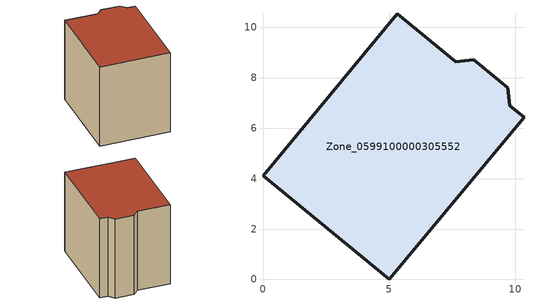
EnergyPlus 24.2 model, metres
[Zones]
Zone_0599100000305552
 floor ground (C_G): 5,0 0,4.12 5.31,10.54 7.64,8.63 8.35,8.7 9.7,7.6 9.77,6.89 10.34,6.43 z0
 wall outside (C_F): 9.77,6.89 9.7,7.6 8.35,8.7 7.64,8.63 5.31,10.54 0,4.12 5,0 10.34,6.43 9.77,6.89 z0:7.88
 roof outside (C_R): 5,0 10.34,6.43 9.77,6.89 9.7,7.6 8.35,8.7 7.64,8.63 5.31,10.54 0,4.12 z7.88
[BUILDING]
Pand.0599100000305552: North Axis=0; Terrain=City; Loads Convergence Tolerance Value=0.04; Temperature Convergence Tolerance Value=0.4; Solar Distribution=FullExterior; Maximum Number of Warmup Days=25; Minimum Number of Warmup Days=1
[Site:Location]
Rotterdam.The.Hague.AP_ZH_NLD Design_Conditions: Latitude=51.96; Longitude=4.45; Time Zone=1; Elevation=-4.5
[SITE:GROUNDTEMPERATURE:BUILDINGSURFACE]
18, 18, 18, 18, 18, 18, 18, 18, 18, 18, 18, 18
[MATERIAL] Thermal Absorptance=0.9; Solar Absorptance=0.7; Visible Absorptance=0.7
Name | Roughness | Thickness | Conductivity | Density | Specific Heat
G.TI.1946 | MediumSmooth | 0.15 | 1 | 540 | 1210
F.TI.1946 | Rough | 0.3 | 0.857143 | 1920 | 840
R.TI.1946 | MediumRough | 0.2 | 0.1 | 1500 | 1000
[CONSTRUCTION]
C_G: G.TI.1946
C_F: F.TI.1946
C_R: R.TI.1946
[ZONE]
Zone_0599100000305552: Type=1; Multiplier=1; Ceiling Height=Autocalculate; Volume=Autocalculate; Floor Area=autocalculate; Part of Total Floor Area=Yes
[ZONEINFILTRATION:DESIGNFLOWRATE]
Infil_Zone_0599100000305552: Zone or ZoneList or Space or SpaceList=Zone_0599100000305552; Schedule=AlwaysOn; Design Flow Rate Calculation Method=Flow/Area; Flow Rate per Floor Area=0.003; Constant Term Coefficient=1; Temperature Term Coefficient=0; Velocity Term Coefficient=0; Velocity Squared Term Coefficient=0
[HVACTEMPLATE:ZONE:IDEALLOADSAIRSYSTEM]
Zone_0599100000305552: Maximum Heating Supply Air Temperature=50; Minimum Cooling Supply Air Temperature=13; Maximum Heating Supply Air Humidity Ratio=0.0156; Minimum Cooling Supply Air Humidity Ratio=0.0077; Heating Limit=NoLimit; Cooling Limit=NoLimit; Dehumidification Control Type=ConstantSensibleHeatRatio; Cooling Sensible Heat Ratio=0.7; Dehumidification Setpoint=60; Humidification Control Type=None; Humidification Setpoint=30; Outdoor Air Method=None; Outdoor Air Flow Rate per Person=0.00944; Outdoor Air Flow Rate per Zone Floor Area=0; Outdoor Air Flow Rate per Zone=0; Demand Controlled Ventilation Type=None; Outdoor Air Economizer Type=NoEconomizer; Heat Recovery Type=None; Sensible Heat Recovery Effectiveness=0.7; Latent Heat Recovery Effectiveness=0.65
[ZONECONTROL:THERMOSTAT]
ThermostatControl_Zone_0599100000305552: Zone or ZoneList=Zone_0599100000305552; Control Type Schedule=DualSetpointControlType; Control 1=Thermostat_Zone_0599100000305552; Temperature Difference Between Cutout And Setpoint=0
[THERMOSTATSETPOINT:DUALSETPOINT]
Thermostat_Zone_0599100000305552: Heating Setpoint Temperature Schedule=HeatingSetpoint_Zone_0599100000305552; Cooling Setpoint Temperature Schedule=CoolingSetpoint_Zone_0599100000305552
[SCHEDULE:COMPACT]
HeatingSetpoint_Zone_0599100000305552: Through: 12/31, For: AllDays, Until: 24:00, 21
CoolingSetpoint_Zone_0599100000305552: Through: 12/31, For: AllDays, Until: 24:00, 24
DualSetpointControlType: Through: 12/31, For: AllDays, Until: 24:00, 4
AlwaysOn: Through: 12/31, For: AllDays, Until: 24:00, 1
